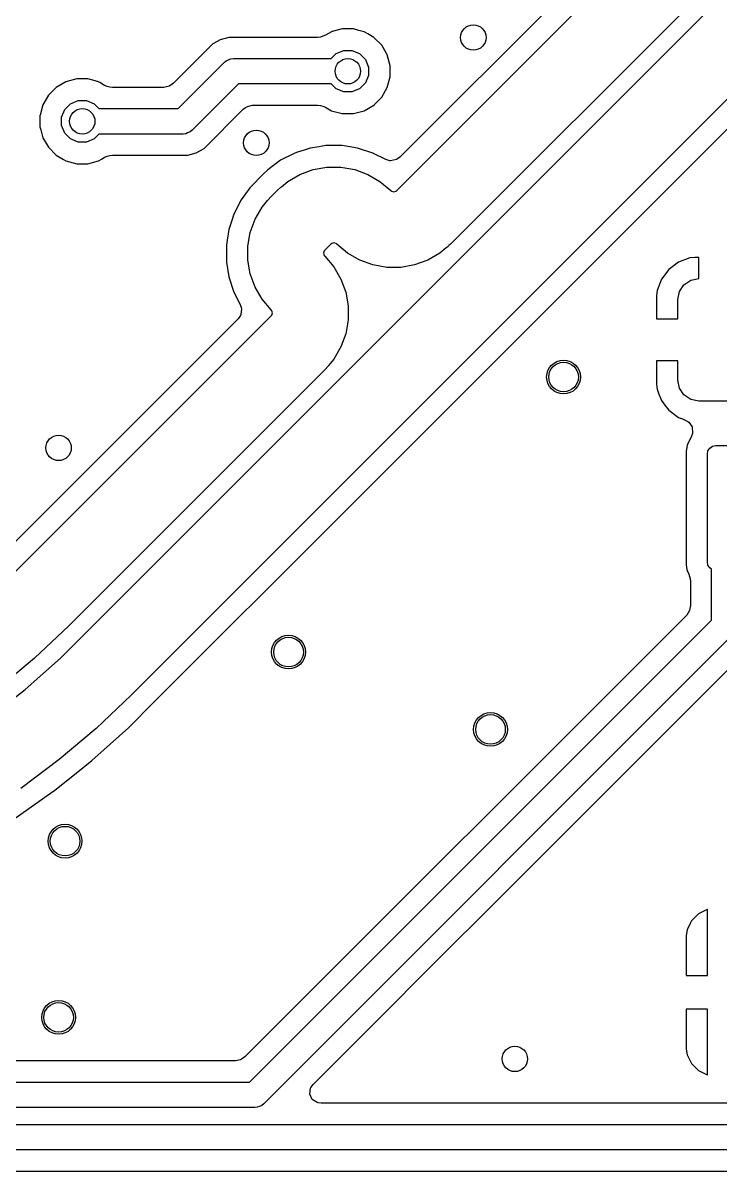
# Model space of a CAD drawing. Header units: inches. Extents: x 0.01 to 5.35, y 0.01 to 3.37.
# Drawn here: x 4.431 to 4.755, y 1.855 to 2.39 of the extents above; entities that cross this region are included whole.
import ezdxf

# ---------------------------------------------------------------- set-up
doc = ezdxf.new("R2010")
doc.units = ezdxf.units.IN
doc.header["$MEASUREMENT"] = 0
doc.layers.add('BLACK', color=250, linetype='CONTINUOUS')

msp = doc.modelspace()

# ---------------------------------------------------------------- linework, layer by layer
at = {"layer": 'BLACK', "linetype": 'CONTINUOUS'}
for p, q in [((4.8301, 2.55091), (4.60639, 2.3272)), ((4.60487, 2.31173), (4.83725, 2.54411)), ((4.45619, 2.1018), (4.87217, 2.51779)), ((4.8623, 2.51905), (4.62993, 2.28668)), ((4.89723, 2.49273), (4.48124, 2.07675)), ((4.56934, 2.3831), (4.56808, 2.38293)), ((4.57054, 2.38342), (4.56934, 2.3831)), ((4.57172, 2.38391), (4.57054, 2.38342)), ((4.57452, 2.38553), (4.57172, 2.38391)), ((4.57459, 2.38555), (4.57452, 2.38553)), ((4.57486, 2.38562), (4.57459, 2.38555)), ((4.57504, 2.38567), (4.57486, 2.38562)), ((4.57486, 2.38562), (4.57486, 2.38562)), ((4.57541, 2.38577), (4.57504, 2.38567)), ((4.57953, 2.38687), (4.57541, 2.38577)), ((4.58472, 2.38687), (4.57953, 2.38687)), ((4.58723, 2.3862), (4.58472, 2.38687)), ((4.58472, 2.38687), (4.58472, 2.38687)), ((4.58973, 2.38553), (4.58723, 2.3862)), ((4.59146, 2.38453), (4.58973, 2.38553)), ((4.59422, 2.38293), (4.59146, 2.38453)), ((4.51917, 2.37978), (4.50094, 2.36155)), ((4.51933, 2.37988), (4.51917, 2.37978)), ((4.51917, 2.37978), (4.51917, 2.37978)), ((4.52131, 2.38102), (4.51933, 2.37988)), ((4.51933, 2.37988), (4.51933, 2.37988)), ((4.52276, 2.38186), (4.52131, 2.38102)), ((4.52677, 2.38293), (4.52276, 2.38186)), ((4.52276, 2.38186), (4.52276, 2.38186)), ((4.56808, 2.38293), (4.52677, 2.38293)), ((4.59422, 2.38293), (4.59422, 2.38293)), ((4.59789, 2.37926), (4.59422, 2.38293)), ((4.59991, 2.37576), (4.59789, 2.37926)), ((4.59789, 2.37926), (4.59789, 2.37926)), ((4.52557, 2.37208), (4.52718, 2.37274)), ((4.52718, 2.37274), (4.5277, 2.37296)), ((4.5277, 2.37296), (4.52885, 2.37307)), ((4.52885, 2.37307), (4.57438, 2.37307)), ((4.57438, 2.37307), (4.57666, 2.37535)), ((4.57666, 2.37535), (4.58021, 2.37682)), ((4.58021, 2.37682), (4.58405, 2.37682)), ((4.58405, 2.37682), (4.58759, 2.37535)), ((4.58759, 2.37535), (4.59031, 2.37263)), ((4.59031, 2.37263), (4.59178, 2.36909)), ((4.60001, 2.37559), (4.59991, 2.37576)), ((4.60021, 2.37525), (4.60001, 2.37559)), ((4.60049, 2.37477), (4.60021, 2.37525)), ((4.60021, 2.37525), (4.60021, 2.37525)), ((4.60183, 2.36976), (4.60049, 2.37477)), ((4.60049, 2.37477), (4.60049, 2.37477)), ((4.60049, 2.37477), (4.60049, 2.37477)), ((4.5031, 2.34976), (4.52467, 2.37134)), ((4.52467, 2.37134), (4.52557, 2.37208)), ((4.59178, 2.36909), (4.59178, 2.36525)), ((4.60183, 2.36457), (4.60183, 2.36976)), ((4.45094, 2.36222), (4.44644, 2.35963)), ((4.45595, 2.36356), (4.45094, 2.36222)), ((4.45094, 2.36222), (4.45094, 2.36222)), ((4.46114, 2.36356), (4.45595, 2.36356)), ((4.4646, 2.36264), (4.46114, 2.36356)), ((4.46114, 2.36356), (4.46114, 2.36356)), ((4.46553, 2.36239), (4.4646, 2.36264)), ((4.46585, 2.36234), (4.46553, 2.36239)), ((4.46645, 2.3621), (4.46585, 2.36234)), ((4.46671, 2.3619), (4.46645, 2.3621)), ((4.46895, 2.3606), (4.46671, 2.3619)), ((4.59031, 2.3617), (4.58759, 2.35898)), ((4.59178, 2.36525), (4.59031, 2.3617)), ((4.60049, 2.35956), (4.60183, 2.36457)), ((4.44644, 2.35963), (4.44278, 2.35596)), ((4.44644, 2.35963), (4.44644, 2.35963)), ((4.44644, 2.35963), (4.44644, 2.35963)), ((4.47013, 2.36011), (4.46895, 2.3606)), ((4.47133, 2.35979), (4.47013, 2.36011)), ((4.47259, 2.35963), (4.47133, 2.35979)), ((4.49658, 2.35963), (4.47259, 2.35963)), ((4.49892, 2.36022), (4.49658, 2.35963)), ((4.49983, 2.36072), (4.49892, 2.36022)), ((4.50094, 2.36155), (4.49983, 2.36072)), ((4.5313, 2.36126), (4.50972, 2.33968)), ((4.57438, 2.36126), (4.5313, 2.36126)), ((4.57666, 2.35898), (4.57438, 2.36126)), ((4.58021, 2.35751), (4.57666, 2.35898)), ((4.58405, 2.35751), (4.58021, 2.35751)), ((4.58759, 2.35898), (4.58405, 2.35751)), ((4.59789, 2.35507), (4.60049, 2.35956)), ((4.68119, 2.26275), (4.77836, 2.35992)), ((4.44018, 2.35146), (4.43908, 2.34735)), ((4.44278, 2.35596), (4.44018, 2.35146)), ((4.44018, 2.35146), (4.44018, 2.35146)), ((4.44018, 2.35146), (4.44018, 2.35146)), ((4.44018, 2.35146), (4.44018, 2.35146)), ((4.44278, 2.35596), (4.44278, 2.35596)), ((4.44278, 2.35596), (4.44278, 2.35596)), ((4.45036, 2.34933), (4.45308, 2.35204)), ((4.45308, 2.35204), (4.45662, 2.35351)), ((4.45662, 2.35351), (4.46046, 2.35351)), ((4.46046, 2.35351), (4.46401, 2.35204)), ((4.46401, 2.35204), (4.46629, 2.34976)), ((4.53548, 2.3508), (4.53782, 2.3514)), ((4.53782, 2.3514), (4.56808, 2.3514)), ((4.56808, 2.3514), (4.56934, 2.35123)), ((4.56934, 2.35123), (4.57054, 2.35091)), ((4.58973, 2.3488), (4.59422, 2.3514)), ((4.59422, 2.3514), (4.59789, 2.35507)), ((4.43904, 2.34719), (4.43884, 2.34645)), ((4.43884, 2.34645), (4.43884, 2.34126)), ((4.43908, 2.34735), (4.43904, 2.34719)), ((4.44889, 2.34578), (4.45036, 2.34933)), ((4.44889, 2.34194), (4.44889, 2.34578)), ((4.46629, 2.34976), (4.5031, 2.34976)), ((4.51522, 2.33124), (4.53346, 2.34947)), ((4.53346, 2.34947), (4.53457, 2.3503)), ((4.53457, 2.3503), (4.53548, 2.3508)), ((4.57054, 2.35091), (4.57172, 2.35042)), ((4.57172, 2.35042), (4.57452, 2.3488)), ((4.57452, 2.3488), (4.57953, 2.34746)), ((4.57953, 2.34746), (4.57953, 2.34746)), ((4.57953, 2.34746), (4.58472, 2.34746)), ((4.58472, 2.34746), (4.58973, 2.3488)), ((4.58472, 2.34746), (4.58472, 2.34746)), ((4.43884, 2.34126), (4.4392, 2.33991)), ((4.45036, 2.33839), (4.44889, 2.34194)), ((4.4392, 2.33991), (4.44018, 2.33625)), ((4.44018, 2.33625), (4.44018, 2.33625)), ((4.44018, 2.33625), (4.44022, 2.33619)), ((4.44022, 2.33619), (4.44022, 2.33619)), ((4.44022, 2.33619), (4.44278, 2.33176)), ((4.45308, 2.33567), (4.45036, 2.33839)), ((4.45662, 2.3342), (4.45308, 2.33567)), ((4.46401, 2.33567), (4.46046, 2.3342)), ((4.46629, 2.33795), (4.46401, 2.33567)), ((4.50554, 2.33795), (4.46629, 2.33795)), ((4.5067, 2.33807), (4.50554, 2.33795)), ((4.50758, 2.33843), (4.5067, 2.33807)), ((4.50882, 2.33895), (4.50758, 2.33843)), ((4.50972, 2.33968), (4.50882, 2.33895)), ((4.44278, 2.33176), (4.44278, 2.33176)), ((4.44278, 2.33176), (4.44278, 2.33176)), ((4.44278, 2.33176), (4.44644, 2.32809)), ((4.46046, 2.3342), (4.45662, 2.3342)), ((4.51163, 2.32917), (4.51522, 2.33124)), ((4.56182, 2.33049), (4.55867, 2.32947)), ((4.56456, 2.33138), (4.56182, 2.33049)), ((4.56458, 2.33139), (4.56456, 2.33138)), ((4.56877, 2.33205), (4.56458, 2.33139)), ((4.56458, 2.33139), (4.56458, 2.33139)), ((4.57022, 2.33228), (4.56877, 2.33205)), ((4.57056, 2.33233), (4.57022, 2.33228)), ((4.57192, 2.33255), (4.57056, 2.33233)), ((4.57936, 2.33255), (4.57192, 2.33255)), ((4.5804, 2.33239), (4.57936, 2.33255)), ((4.57936, 2.33255), (4.57936, 2.33255)), ((4.58671, 2.33139), (4.5804, 2.33239)), ((4.59379, 2.32909), (4.58671, 2.33139)), ((4.58671, 2.33139), (4.58671, 2.33139)), ((4.44644, 2.32809), (4.44984, 2.32613)), ((4.44984, 2.32613), (4.44984, 2.32613)), ((4.44984, 2.32613), (4.45094, 2.3255)), ((4.45094, 2.3255), (4.45094, 2.3255)), ((4.45094, 2.3255), (4.45094, 2.3255)), ((4.45094, 2.3255), (4.45094, 2.3255)), ((4.45094, 2.3255), (4.45595, 2.32415)), ((4.46114, 2.32415), (4.46615, 2.3255)), ((4.46615, 2.3255), (4.46779, 2.32644)), ((4.46779, 2.32644), (4.46895, 2.32712)), ((4.46895, 2.32712), (4.47013, 2.3276)), ((4.47013, 2.3276), (4.47133, 2.32792)), ((4.47133, 2.32792), (4.47259, 2.32809)), ((4.47259, 2.32809), (4.50762, 2.32809)), ((4.50762, 2.32809), (4.51163, 2.32917)), ((4.50762, 2.32809), (4.50762, 2.32809)), ((4.55087, 2.32571), (4.54485, 2.32134)), ((4.5575, 2.32909), (4.55087, 2.32571)), ((4.55867, 2.32947), (4.5575, 2.32909)), ((4.5575, 2.32909), (4.5575, 2.32909)), ((4.55867, 2.32947), (4.55867, 2.32947)), ((4.59398, 2.329), (4.59379, 2.32909)), ((4.59404, 2.32896), (4.59398, 2.329)), ((4.59978, 2.32604), (4.59404, 2.32896)), ((4.60164, 2.32552), (4.59978, 2.32604)), ((4.60188, 2.3255), (4.60164, 2.32552)), ((4.60205, 2.32549), (4.60188, 2.3255)), ((4.60474, 2.32607), (4.60205, 2.32549)), ((4.60528, 2.32637), (4.60474, 2.32607)), ((4.60639, 2.3272), (4.60528, 2.32637)), ((4.45595, 2.32415), (4.45595, 2.32415)), ((4.45595, 2.32415), (4.46114, 2.32415)), ((4.46114, 2.32415), (4.46114, 2.32415)), ((4.54295, 2.31944), (4.53665, 2.31313)), ((4.54485, 2.32134), (4.54295, 2.31944)), ((4.54295, 2.31944), (4.54295, 2.31944)), ((4.54485, 2.32134), (4.54485, 2.32134)), ((4.54485, 2.32134), (4.54485, 2.32134)), ((4.55419, 2.31592), (4.55984, 2.31918)), ((4.55984, 2.31918), (4.56596, 2.32141)), ((4.56596, 2.32141), (4.57238, 2.32255)), ((4.57238, 2.32255), (4.5789, 2.32255)), ((4.5789, 2.32255), (4.58532, 2.32141)), ((4.58532, 2.32141), (4.59145, 2.31918)), ((4.59145, 2.31918), (4.5971, 2.31592)), ((4.55119, 2.31341), (4.55419, 2.31592)), ((4.5971, 2.31592), (4.60209, 2.31173)), ((4.5365, 2.31287), (4.53244, 2.30727)), ((4.53665, 2.31313), (4.5365, 2.31287)), ((4.54489, 2.30721), (4.54641, 2.30895)), ((4.54641, 2.30895), (4.5492, 2.31173)), ((4.5492, 2.31173), (4.55094, 2.31326)), ((4.55094, 2.31326), (4.55119, 2.31341)), ((4.60209, 2.31173), (4.60209, 2.31173)), ((4.60209, 2.31173), (4.60246, 2.31136)), ((4.60246, 2.31136), (4.60348, 2.31109)), ((4.60348, 2.31109), (4.6045, 2.31136)), ((4.6045, 2.31136), (4.60487, 2.31173)), ((4.60487, 2.31173), (4.60487, 2.31173)), ((4.53244, 2.30727), (4.52906, 2.30065)), ((4.53896, 2.29831), (4.54222, 2.30396)), ((4.54222, 2.30396), (4.54474, 2.30696)), ((4.54474, 2.30696), (4.54477, 2.30701)), ((4.54477, 2.30701), (4.54489, 2.30721)), ((4.54489, 2.30721), (4.54489, 2.30721)), ((4.54489, 2.30721), (4.54489, 2.30721)), ((4.52812, 2.29775), (4.52676, 2.29357)), ((4.52906, 2.30065), (4.52812, 2.29775)), ((4.52906, 2.30065), (4.52906, 2.30065)), ((4.52906, 2.30065), (4.52906, 2.30065)), ((4.53673, 2.29218), (4.53896, 2.29831)), ((4.52676, 2.29357), (4.52597, 2.28856)), ((4.5356, 2.28576), (4.53673, 2.29218)), ((4.52597, 2.28856), (4.5256, 2.28622)), ((4.57463, 2.28705), (4.57425, 2.28668)), ((4.57564, 2.28732), (4.57463, 2.28705)), ((4.57666, 2.28705), (4.57564, 2.28732)), ((4.57704, 2.28668), (4.57666, 2.28705)), ((4.5256, 2.28622), (4.5256, 2.27878)), ((4.5356, 2.27924), (4.5356, 2.28576)), ((4.5711, 2.28352), (4.57082, 2.2825)), ((4.57082, 2.2825), (4.5711, 2.28148)), ((4.57147, 2.28389), (4.5711, 2.28352)), ((4.5711, 2.28148), (4.57147, 2.28111)), ((4.57425, 2.28668), (4.57147, 2.28389)), ((4.57147, 2.28389), (4.57147, 2.28389)), ((4.57425, 2.28668), (4.57425, 2.28668)), ((4.58203, 2.28249), (4.57704, 2.28668)), ((4.57704, 2.28668), (4.57704, 2.28668)), ((4.58768, 2.27923), (4.58203, 2.28249)), ((4.62494, 2.28249), (4.61929, 2.27923)), ((4.62794, 2.28501), (4.62494, 2.28249)), ((4.62819, 2.28515), (4.62794, 2.28501)), ((4.62878, 2.28567), (4.62819, 2.28515)), ((4.62901, 2.28582), (4.62878, 2.28567)), ((4.62921, 2.28605), (4.62901, 2.28582)), ((4.62993, 2.28668), (4.62921, 2.28605)), ((4.62993, 2.28668), (4.62993, 2.28668)), ((4.62993, 2.28668), (4.62993, 2.28668)), ((4.5256, 2.27878), (4.52567, 2.27834)), ((4.52567, 2.27834), (4.52676, 2.27143)), ((4.53673, 2.27282), (4.5356, 2.27924)), ((4.57147, 2.28111), (4.57566, 2.27612)), ((4.5938, 2.277), (4.58768, 2.27923)), ((4.60022, 2.27587), (4.5938, 2.277)), ((4.61316, 2.277), (4.60674, 2.27587)), ((4.61929, 2.27923), (4.61316, 2.277)), ((4.73598, 2.27832), (4.73145, 2.27493)), ((4.74128, 2.2803), (4.73598, 2.27832)), ((4.73598, 2.27832), (4.73598, 2.27832)), ((4.74363, 2.28055), (4.74128, 2.2803)), ((4.74128, 2.2803), (4.74128, 2.2803)), ((4.74551, 2.28055), (4.74363, 2.28055)), ((4.74551, 2.27071), (4.74551, 2.28055)), ((4.52676, 2.27143), (4.52906, 2.26436)), ((4.53896, 2.2667), (4.53673, 2.27282)), ((4.57566, 2.27612), (4.57892, 2.27047)), ((4.60674, 2.27587), (4.60022, 2.27587)), ((4.73145, 2.27493), (4.72806, 2.2704)), ((4.73145, 2.27493), (4.73145, 2.27493)), ((4.54222, 2.26105), (4.53896, 2.2667)), ((4.57892, 2.27047), (4.58115, 2.26434)), ((4.72806, 2.2704), (4.72608, 2.26509)), ((4.72806, 2.2704), (4.72806, 2.2704)), ((4.73642, 2.26463), (4.73855, 2.26783)), ((4.73855, 2.26783), (4.74175, 2.26996)), ((4.74175, 2.26996), (4.74551, 2.27071)), ((4.52906, 2.26436), (4.52906, 2.26436)), ((4.52906, 2.26436), (4.52906, 2.26436)), ((4.52906, 2.26436), (4.53202, 2.25854)), ((4.54641, 2.25606), (4.54222, 2.26105)), ((4.58115, 2.26434), (4.58228, 2.25792)), ((4.58534, 2.16689), (4.68119, 2.26275)), ((4.72608, 2.26509), (4.72583, 2.26275)), ((4.72583, 2.26275), (4.72583, 2.25201)), ((4.72583, 2.26275), (4.72583, 2.26275)), ((4.72608, 2.26509), (4.72608, 2.26509)), ((4.73567, 2.26087), (4.73642, 2.26463)), ((4.73567, 2.25201), (4.73567, 2.26087)), ((4.53202, 2.25854), (4.53247, 2.25723)), ((4.53258, 2.25662), (4.53231, 2.25389)), ((4.53247, 2.25723), (4.53258, 2.25662)), ((4.54679, 2.25568), (4.54641, 2.25606)), ((4.54641, 2.25606), (4.54641, 2.25606)), ((4.54706, 2.25466), (4.54679, 2.25568)), ((4.58228, 2.25792), (4.58228, 2.2514)), ((4.53108, 2.25189), (4.42264, 2.14344)), ((4.42724, 2.1341), (4.54641, 2.25327)), ((4.53216, 2.25351), (4.53108, 2.25189)), ((4.53231, 2.25389), (4.53216, 2.25351)), ((4.54641, 2.25327), (4.54679, 2.25364)), ((4.54641, 2.25327), (4.54641, 2.25327)), ((4.54679, 2.25364), (4.54706, 2.25466)), ((4.58228, 2.2514), (4.58115, 2.24498)), ((4.72583, 2.25201), (4.73567, 2.25201)), ((4.58115, 2.24498), (4.57892, 2.23886)), ((4.57892, 2.23886), (4.57566, 2.23321)), ((4.57147, 2.22822), (4.4523, 2.10905)), ((4.573, 2.22996), (4.57147, 2.22822)), ((4.57314, 2.23021), (4.573, 2.22996)), ((4.57566, 2.23321), (4.57314, 2.23021)), ((4.73567, 2.23232), (4.72583, 2.23232)), ((4.72583, 2.23232), (4.72583, 2.22158)), ((4.73567, 2.22346), (4.73567, 2.23232)), ((4.73642, 2.2197), (4.73567, 2.22346)), ((4.72583, 2.22158), (4.72608, 2.21924)), ((4.72608, 2.21924), (4.72608, 2.21924)), ((4.72608, 2.21924), (4.72676, 2.2174)), ((4.72676, 2.2174), (4.72806, 2.21393)), ((4.73855, 2.2165), (4.73642, 2.2197)), ((4.72806, 2.21393), (4.72806, 2.21393)), ((4.72806, 2.21393), (4.72964, 2.21182)), ((4.74175, 2.21437), (4.73855, 2.2165)), ((4.74551, 2.21362), (4.74175, 2.21437)), ((4.7652, 2.21362), (4.74551, 2.21362)), ((4.72964, 2.21182), (4.73145, 2.2094)), ((4.73145, 2.2094), (4.73145, 2.2094)), ((4.73145, 2.2094), (4.73145, 2.2094)), ((4.73145, 2.2094), (4.73598, 2.20601)), ((4.73598, 2.20601), (4.73598, 2.20601)), ((4.73598, 2.20601), (4.73598, 2.20601)), ((4.73598, 2.20601), (4.73598, 2.20601)), ((4.73598, 2.20601), (4.73781, 2.20533)), ((4.73781, 2.20533), (4.73911, 2.20484)), ((4.73911, 2.20484), (4.74033, 2.20418)), ((4.74033, 2.20418), (4.74076, 2.20385)), ((4.74076, 2.20385), (4.74241, 2.20165)), ((4.74241, 2.20165), (4.74261, 2.1989)), ((4.74209, 2.19733), (4.7402, 2.19345)), ((4.74252, 2.19852), (4.74206, 2.19734)), ((4.74206, 2.19734), (4.74209, 2.19733)), ((4.74261, 2.1989), (4.74252, 2.19852)), ((4.73998, 2.19301), (4.73959, 2.19033)), ((4.7402, 2.19345), (4.73998, 2.19301)), ((4.74975, 2.19052), (4.7506, 2.1918)), ((4.7506, 2.1918), (4.75188, 2.19265)), ((4.75188, 2.19265), (4.75339, 2.19295)), ((4.75339, 2.19295), (4.76126, 2.19295)), ((4.73959, 2.19033), (4.73959, 2.13751)), ((4.74945, 2.18902), (4.74975, 2.19052)), ((4.74945, 2.13882), (4.74945, 2.18902)), ((4.48603, 2.06758), (4.58534, 2.16689)), ((4.73959, 2.13751), (4.73992, 2.13522)), ((4.74975, 2.13731), (4.74945, 2.13882)), ((4.7506, 2.13604), (4.74975, 2.13731)), ((4.73992, 2.13522), (4.73998, 2.13483)), ((4.73998, 2.13483), (4.73998, 2.13483)), ((4.73998, 2.13483), (4.73999, 2.13481)), ((4.73999, 2.13481), (4.74081, 2.13311)), ((4.74081, 2.13311), (4.74118, 2.13207)), ((4.74118, 2.13207), (4.74143, 2.13101)), ((4.75142, 2.13549), (4.7506, 2.13604)), ((4.75142, 2.11174), (4.75142, 2.13549)), ((4.74143, 2.13101), (4.74156, 2.12991)), ((4.74156, 2.12991), (4.74156, 2.11855)), ((4.74107, 2.11618), (4.73983, 2.1141)), ((4.74136, 2.11717), (4.74107, 2.11618)), ((4.74156, 2.11855), (4.74136, 2.11717)), ((4.73983, 2.1141), (4.53421, 1.90848)), ((4.53637, 1.89669), (4.75142, 2.11174)), ((4.4523, 2.10905), (4.43637, 2.09405)), ((4.4484, 2.09402), (4.45619, 2.1018)), ((4.7615, 2.10512), (4.54299, 1.88661)), ((4.70432, 2.03399), (4.76994, 2.09961)), ((4.43637, 2.09405), (4.41957, 2.08005)), ((4.43193, 2.07942), (4.4484, 2.09402)), ((4.4146, 2.06585), (4.43193, 2.07942)), ((4.48124, 2.07675), (4.46495, 2.06134)), ((4.48124, 2.07675), (4.48124, 2.07675)), ((4.48009, 2.06165), (4.4858, 2.06736)), ((4.4858, 2.06736), (4.48581, 2.06736)), ((4.48581, 2.06736), (4.48603, 2.06758)), ((4.46495, 2.06134), (4.44782, 2.04688)), ((4.46296, 2.04633), (4.48009, 2.06165)), ((4.44782, 2.04688), (4.42991, 2.0334)), ((4.45572, 2.04057), (4.46296, 2.04633)), ((4.445, 2.03202), (4.45572, 2.04057)), ((4.42625, 2.01871), (4.44489, 2.03194)), ((4.44489, 2.03194), (4.44496, 2.03199)), ((4.44496, 2.03199), (4.44497, 2.03199)), ((4.44497, 2.03199), (4.445, 2.03202)), ((4.63889, 1.96856), (4.70432, 2.03399)), ((4.7494, 1.97701), (4.74527, 1.97499)), ((4.74945, 1.97702), (4.7494, 1.97701)), ((4.74945, 1.9464), (4.74945, 1.97702)), ((4.74945, 1.97702), (4.74945, 1.97702)), ((4.74945, 1.97702), (4.74945, 1.97702)), ((4.74202, 1.97174), (4.74144, 1.97056)), ((4.74527, 1.97499), (4.74202, 1.97174)), ((4.63526, 1.96493), (4.63889, 1.96856)), ((4.74, 1.96761), (4.73961, 1.96493)), ((4.74144, 1.97056), (4.74, 1.96761)), ((4.74, 1.96761), (4.74, 1.96761)), ((4.58245, 1.91212), (4.63526, 1.96493)), ((4.73961, 1.96493), (4.73961, 1.9464)), ((4.73961, 1.9464), (4.74945, 1.9464)), ((4.74945, 1.93065), (4.73961, 1.93065)), ((4.73961, 1.93065), (4.73961, 1.91212)), ((4.74945, 1.90003), (4.74945, 1.93065)), ((4.5331, 1.90765), (4.53219, 1.90715)), ((4.53421, 1.90848), (4.5331, 1.90765)), ((4.56593, 1.8956), (4.58245, 1.91212)), ((4.73961, 1.91212), (4.73987, 1.91032)), ((4.73987, 1.91032), (4.74, 1.90944)), ((4.74, 1.90944), (4.74202, 1.90531)), ((4.52985, 1.90656), (4.0958, 1.90656)), ((4.53219, 1.90715), (4.52985, 1.90656)), ((4.74202, 1.90531), (4.74527, 1.90206)), ((4.74527, 1.90206), (4.74527, 1.90206)), ((4.74527, 1.90206), (4.74527, 1.90206)), ((4.74527, 1.90206), (4.7494, 1.90004)), ((4.7494, 1.90004), (4.74945, 1.90003)), ((4.09787, 1.89669), (4.53637, 1.89669)), ((4.56443, 1.89118), (4.56482, 1.89391)), ((4.56482, 1.89391), (4.56495, 1.89418)), ((4.56495, 1.89418), (4.56593, 1.8956)), ((4.54299, 1.88661), (4.5421, 1.88588)), ((4.56557, 1.88868), (4.56443, 1.89118)), ((4.56789, 1.88719), (4.56557, 1.88868)), ((4.56831, 1.88707), (4.56789, 1.88719)), ((4.56969, 1.88687), (4.56831, 1.88707)), ((4.8641, 1.88687), (4.56969, 1.88687)), ((4.53882, 1.88488), (4.10032, 1.88488)), ((4.53997, 1.885), (4.53882, 1.88488)), ((4.541, 1.88542), (4.53997, 1.885)), ((4.5421, 1.88588), (4.541, 1.88542)), ((4.11157, 1.87701), (4.87334, 1.87701)), ((4.87579, 1.8652), (4.11401, 1.8652)), ((4.12053, 1.85533), (4.87786, 1.85533))]:
    msp.add_line(p, q, dxfattribs=at)
at = {"layer": 'BLACK'}
for centre, radius in [((4.64054, 2.38286), 0.00591), ((4.58213, 2.36717), 0.00591), ((4.45854, 2.34386), 0.00591), ((4.53954, 2.33386), 0.00591), ((4.68254, 2.22486), 0.00787), ((4.44754, 2.19186), 0.00591), ((4.55454, 2.09686), 0.00787), ((4.64854, 2.06086), 0.00787), ((4.45054, 2.00886), 0.00787), ((4.44754, 1.92686), 0.00787), ((4.65988, 1.90752), 0.00591)]:
    msp.add_circle(centre, radius, dxfattribs=at)
at = {"layer": 'WHITE'}
for centre, radius in [((4.64054, 2.38286), 0.00591), ((4.58213, 2.36717), 0.00591), ((4.45854, 2.34386), 0.00591), ((4.53954, 2.33386), 0.00591), ((4.68254, 2.22486), 0.00689), ((4.44754, 2.19186), 0.00591), ((4.55454, 2.09686), 0.00689), ((4.64854, 2.06086), 0.00689), ((4.45054, 2.00886), 0.00689), ((4.44754, 1.92686), 0.00689), ((4.65988, 1.90752), 0.00591)]:
    msp.add_circle(centre, radius, dxfattribs=at)

doc.saveas('drawing.dxf')
